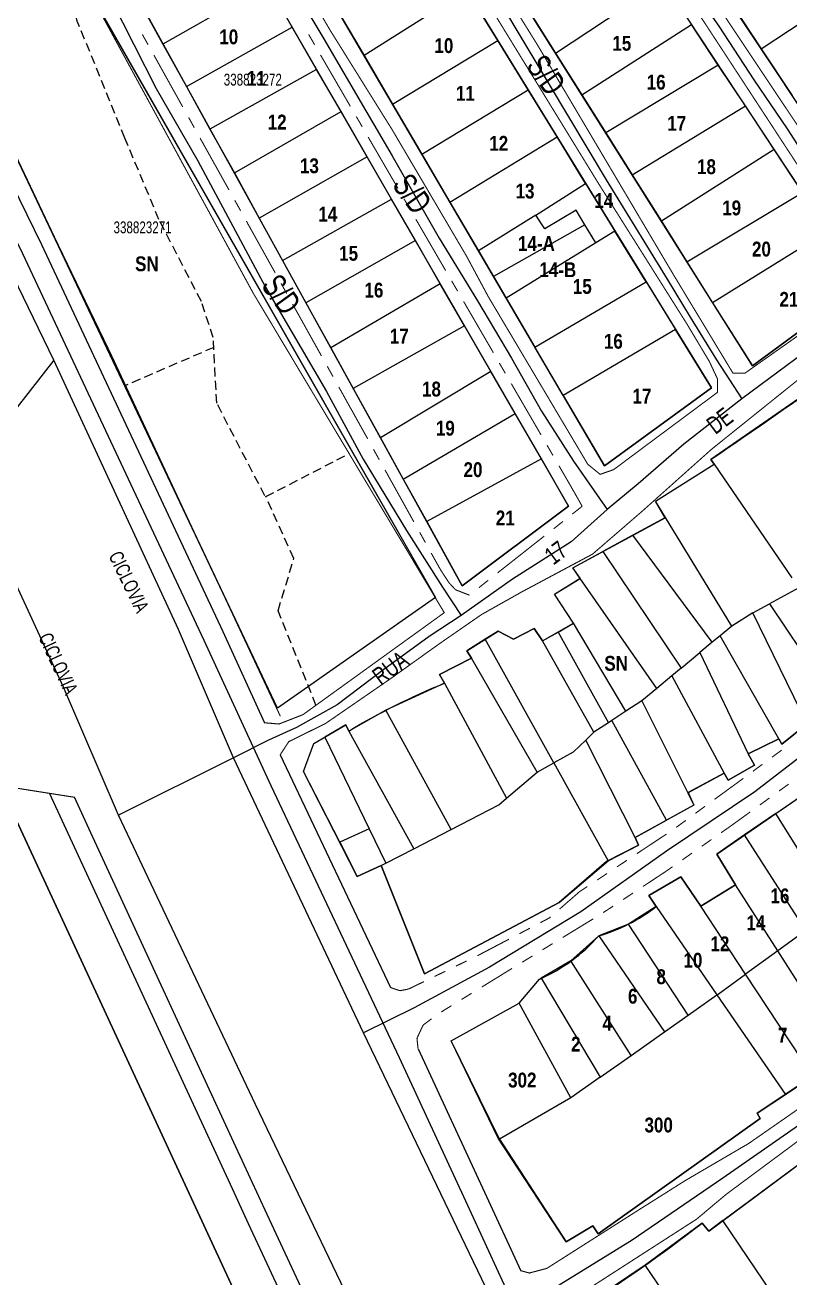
# Model space of a CAD drawing. Extents: x 204256 to 207861, y 4845615 to 4848347.
# Drawn here: x 206789.6 to 206918.4, y 4847288.9 to 4847500 of the extents above; entities that cross this region are included whole.
import ezdxf
from ezdxf.enums import TextEntityAlignment as Align

# ---------------------------------------------------------------- set-up
doc = ezdxf.new("R2010")
doc.units = 0
doc.header["$LTSCALE"] = 1.5
doc.header["$MEASUREMENT"] = 0
for name, pattern in [('PHANTOMX2', [5, 2.5, -0.5, 0.5, -0.5, 0.5, -0.5]), ('TRACO_05', [11, 7, -1, 0.5, -1, 0.5, -1]), ('TRACO_13', [8, 5, -1, 1, -1]), ('TRACO_15', [3, 2, -1]), ('TRACO_25', [8, 3, -1, 1, -1, 1, -1])]:
    doc.linetypes.add(name, pattern=pattern)
for name, color, linetype in [('CD-MALHA-LOTES', 40, 'CONTINUOUS'), ('CD_TXT_QUADRA', 7, 'CONTINUOUS'), ('HD-VALAS-DRENOS', 170, 'TRACO_05'), ('RU-QUADRAS', 210, 'CONTINUOUS'), ('SV-CAMINHO-TRILHA', 20, 'CONTINUOUS'), ('SV-EIXO-ROD-ESTR', 7, 'CONTINUOUS'), ('SV-EIXO-RUA-N-PAV', 6, 'CONTINUOUS'), ('SV-EST-MUNIC-PAV', 20, 'CONTINUOUS'), ('SV-RUA-NAO-PAV-S-GUIA-C-GUIA', 7, 'PHANTOMX2'), ('SV-RUA-PAVIM-S-GUIA-C-GUIA', 7, 'CONTINUOUS'), ('SV-TXT-MUNIC-PAV', 7, 'CONTINUOUS'), ('SV-TXT-RUA-N-PAV-S-GUIA-C-GUIA', 7, 'CONTINUOUS'), ('Th_NmrPort', 7, 'CONTINUOUS')]:
    doc.layers.add(name, color=color, linetype=linetype)
doc.styles.add('ARIAL', font='ARIAL.TTF')
doc.styles.get("Standard").update_dxf_attribs({"font": 'swisscbo.ttf'})

msp = doc.modelspace()

# ---------------------------------------------------------------- linework, layer by layer
at = {"layer": 'CD-MALHA-LOTES', "linetype": 'Continuous'}
for p, q in [((206770.9, 4847557.27), (206858.69, 4847403.51)), ((206832.12, 4847384.9), (206755.19, 4847547.08)), ((206830.46, 4847506.78), (206812.82, 4847496.76)), ((206834.6, 4847499.6), (206830.46, 4847506.78)), ((206878.92, 4847495.22), (206897.08, 4847507.26)), ((206913.58, 4847495.92), (206931.05, 4847507.55)), ((206808.55, 4847504.51), (206812.82, 4847496.76)), ((206840.19, 4847505.88), (206846.69, 4847494.82)), ((206864.03, 4847505.77), (206846.69, 4847494.82)), ((206869.21, 4847497.33), (206864.03, 4847505.77)), ((206874.27, 4847502.61), (206878.92, 4847495.22)), ((206908.54, 4847503.5), (206913.58, 4847495.92)), ((206816.78, 4847489.6), (206834.6, 4847499.6)), ((206838.7, 4847492.48), (206834.6, 4847499.6)), ((206883.34, 4847488.22), (206901.83, 4847500.06)), ((206906.34, 4847493.21), (206901.83, 4847500.06)), ((206812.82, 4847496.76), (206816.78, 4847489.6)), ((206851.5, 4847486.6), (206869.21, 4847497.33)), ((206874.3, 4847489.04), (206869.21, 4847497.33)), ((206913.58, 4847495.92), (206918.79, 4847488.1)), ((206846.69, 4847494.82), (206851.5, 4847486.6)), ((206878.92, 4847495.22), (206883.34, 4847488.22)), ((206838.7, 4847492.48), (206820.74, 4847482.42)), ((206842.81, 4847485.39), (206838.7, 4847492.48)), ((206906.34, 4847493.21), (206887.42, 4847481.8)), ((206910.91, 4847486.32), (206906.34, 4847493.21)), ((206816.78, 4847489.6), (206820.74, 4847482.42)), ((206856.4, 4847478.18), (206874.3, 4847489.04)), ((206879.19, 4847481.1), (206874.3, 4847489.04)), ((206883.34, 4847488.22), (206887.42, 4847481.8)), ((206824.85, 4847475.06), (206842.81, 4847485.39)), ((206847.19, 4847477.76), (206842.81, 4847485.39)), ((206851.5, 4847486.6), (206856.4, 4847478.18)), ((206891.83, 4847474.73), (206910.91, 4847486.32)), ((206915.75, 4847478.98), (206910.91, 4847486.32)), ((206820.74, 4847482.42), (206824.85, 4847475.06)), ((206887.42, 4847481.8), (206891.83, 4847474.73)), ((206861.15, 4847470.12), (206879.19, 4847481.1)), ((206883.99, 4847473.24), (206879.19, 4847481.1)), ((206847.19, 4847477.76), (206829.01, 4847467.45)), ((206851.29, 4847470.64), (206847.19, 4847477.76)), ((206856.4, 4847478.18), (206861.15, 4847470.12)), ((206915.75, 4847478.98), (206896.75, 4847466.91)), ((206920.53, 4847471.74), (206915.75, 4847478.98)), ((206824.85, 4847475.06), (206829.01, 4847467.45)), ((206875.6, 4847467.96), (206883.99, 4847473.24)), ((206891.83, 4847474.73), (206896.75, 4847466.91)), ((206832.96, 4847460.29), (206851.29, 4847470.64)), ((206855.33, 4847463.64), (206851.29, 4847470.64)), ((206901.05, 4847460.1), (206920.53, 4847471.74)), ((206861.15, 4847470.12), (206865.95, 4847461.9)), ((206829.01, 4847467.45), (206832.96, 4847460.29)), ((206875.6, 4847467.96), (206865.95, 4847461.9)), ((206896.75, 4847466.91), (206901.05, 4847460.1)), ((206883.84, 4847466.3), (206868.48, 4847457.59)), ((206885.7, 4847463.26), (206883.84, 4847466.3)), ((206924.83, 4847465.24), (206905.37, 4847453.17)), ((206855.33, 4847463.64), (206836.9, 4847453.15)), ((206859.52, 4847456.37), (206855.33, 4847463.64)), ((206885.7, 4847463.26), (206870.62, 4847453.94)), ((206832.96, 4847460.29), (206836.9, 4847453.15)), ((206865.95, 4847461.9), (206868.48, 4847457.59)), ((206901.05, 4847460.1), (206905.37, 4847453.17)), ((206859.52, 4847456.37), (206841.07, 4847445.59)), ((206863.6, 4847449.29), (206859.52, 4847456.37)), ((206868.48, 4847457.59), (206870.62, 4847453.94)), ((206875.44, 4847445.7), (206894.21, 4847456.68)), ((206870.62, 4847453.94), (206875.44, 4847445.7)), ((206836.9, 4847453.15), (206841.07, 4847445.59)), ((206905.37, 4847453.17), (206912.09, 4847442.56)), ((206863.6, 4847449.29), (206844.86, 4847438.73)), ((206868.04, 4847441.6), (206863.6, 4847449.29)), ((206841.07, 4847445.59), (206844.86, 4847438.73)), ((206868.04, 4847441.6), (206849.46, 4847430.41)), ((206872.12, 4847434.51), (206868.04, 4847441.6)), ((206844.86, 4847438.73), (206849.46, 4847430.41)), ((206919.87, 4847437.01), (206905.06, 4847426.76)), ((206853.28, 4847423.49), (206872.12, 4847434.51)), ((206876.57, 4847426.87), (206872.12, 4847434.51)), ((206849.46, 4847430.41), (206853.28, 4847423.49)), ((206876.57, 4847426.87), (206857.23, 4847416.32)), ((206905.06, 4847426.76), (206905.64, 4847425.99)), ((206895.74, 4847419.75), (206905.64, 4847425.99)), ((206905.64, 4847425.99), (206918.73, 4847406.86)), ((206853.28, 4847423.49), (206857.23, 4847416.32)), ((206897.42, 4847416.99), (206895.74, 4847419.75)), ((206857.23, 4847416.32), (206863.2, 4847405.52)), ((206897.42, 4847416.99), (206891.97, 4847414.02)), ((206908.6, 4847398.71), (206897.42, 4847416.99)), ((206891.97, 4847414.02), (206886.92, 4847411.27)), ((206905.33, 4847396), (206891.97, 4847414.02)), ((206881.86, 4847408.51), (206886.92, 4847411.27)), ((206886.92, 4847411.27), (206900.06, 4847391.62)), ((206883.08, 4847406.76), (206881.86, 4847408.51)), ((206878.78, 4847404.09), (206883.08, 4847406.76)), ((206895.98, 4847388.23), (206883.08, 4847406.76)), ((206858.69, 4847403.51), (206832.12, 4847384.9)), ((206881.95, 4847399.2), (206878.78, 4847404.09)), ((206919.9, 4847405.14), (206914.97, 4847402.49)), ((206912.13, 4847400.97), (206908.6, 4847398.71)), ((206912.13, 4847400.97), (206914.97, 4847402.49)), ((206920.2, 4847384.51), (206912.13, 4847400.97)), ((206914.97, 4847402.49), (206924.9, 4847387.59)), ((206879.36, 4847397.71), (206881.95, 4847399.2)), ((206890.76, 4847384.37), (206881.95, 4847399.2)), ((206869.27, 4847397.85), (206867.1, 4847396.51)), ((206871.86, 4847396.51), (206869.27, 4847397.85)), ((206875.32, 4847398.33), (206871.86, 4847396.51)), ((206876.76, 4847396.22), (206875.32, 4847398.33)), ((206876.76, 4847396.22), (206879.36, 4847397.71)), ((206879.36, 4847397.71), (206887.83, 4847382.41)), ((206906.66, 4847397.1), (206905.33, 4847396)), ((206908.6, 4847398.71), (206906.66, 4847397.1)), ((206916.54, 4847379.71), (206906.66, 4847397.1)), ((206867.1, 4847396.51), (206863.98, 4847394.58)), ((206878.63, 4847375.68), (206867.1, 4847396.51)), ((206885.37, 4847380.84), (206876.76, 4847396.22)), ((206905.33, 4847396), (206903.23, 4847394.25)), ((206864.75, 4847393.34), (206859.37, 4847390.55)), ((206863.98, 4847394.58), (206864.75, 4847393.34)), ((206875.85, 4847374.13), (206864.75, 4847393.34)), ((206900.06, 4847391.62), (206903.23, 4847394.25)), ((206903.23, 4847394.25), (206911.35, 4847377.21)), ((206859.37, 4847390.55), (206860.24, 4847389.11)), ((206900.06, 4847391.62), (206898.49, 4847390.32)), ((206860.24, 4847389.11), (206850.36, 4847384.54)), ((206860.24, 4847389.11), (206870.69, 4847369.73)), ((206898.49, 4847390.32), (206895.98, 4847388.23)), ((206898.49, 4847390.32), (206907.32, 4847373.95)), ((206895.98, 4847388.23), (206893.46, 4847386.14)), ((206850.36, 4847384.54), (206844.1, 4847381.04)), ((206861.33, 4847364.45), (206850.36, 4847384.54)), ((206890.76, 4847384.37), (206888.42, 4847382.8)), ((206893.46, 4847386.14), (206890.76, 4847384.37)), ((206893.46, 4847386.14), (206901.2, 4847370.64)), ((206843.62, 4847382.1), (206840.09, 4847380.02)), ((206844.1, 4847381.04), (206843.62, 4847382.1)), ((206887.83, 4847382.41), (206885.37, 4847380.84)), ((206888.42, 4847382.8), (206887.83, 4847382.41)), ((206897.61, 4847366.01), (206888.42, 4847382.8)), ((206917.02, 4847378.84), (206921.35, 4847382.3)), ((206838.24, 4847378.93), (206840.09, 4847380.02)), ((206840.09, 4847380.02), (206847.55, 4847364.57)), ((206844.1, 4847381.04), (206855.08, 4847361.22)), ((206885.37, 4847380.84), (206884.01, 4847379.53)), ((206836.51, 4847374.23), (206838.24, 4847378.93)), ((206884.01, 4847379.53), (206881.87, 4847377.47)), ((206892.33, 4847363.09), (206884.01, 4847379.53)), ((206911.35, 4847377.21), (206916.54, 4847379.71)), ((206916.54, 4847379.71), (206917.02, 4847378.84)), ((206875.85, 4847374.13), (206878.63, 4847375.68)), ((206881.87, 4847377.47), (206878.63, 4847375.68)), ((206878.63, 4847375.68), (206887.77, 4847359.18)), ((206912.41, 4847375.29), (206911.35, 4847377.21)), ((206842.58, 4847362.35), (206836.51, 4847374.23)), ((206870.69, 4847369.73), (206875.85, 4847374.13)), ((206901.2, 4847370.64), (206907.32, 4847373.95)), ((206907.32, 4847373.95), (206907.99, 4847372.79)), ((206907.99, 4847372.79), (206912.41, 4847375.29)), ((206869.36, 4847368.6), (206870.69, 4847369.73)), ((206901.2, 4847370.64), (206902.23, 4847368.57)), ((206916.01, 4847367.15), (206920.68, 4847370.37)), ((206861.33, 4847364.45), (206869.36, 4847368.6)), ((206902.23, 4847368.57), (206897.61, 4847366.01)), ((206892.33, 4847363.09), (206897.61, 4847366.01)), ((206916.01, 4847367.15), (206910.76, 4847363.54)), ((206926.05, 4847351.04), (206916.01, 4847367.15)), ((206847.55, 4847364.57), (206842.58, 4847362.35)), ((206847.55, 4847364.57), (206850.35, 4847358.78)), ((206855.08, 4847361.22), (206861.33, 4847364.45)), ((206892.91, 4847361.84), (206892.33, 4847363.09)), ((206910.76, 4847363.54), (206906.08, 4847360.32)), ((206921.09, 4847347.45), (206910.76, 4847363.54)), ((206842.58, 4847362.35), (206845.54, 4847356.55)), ((206850.35, 4847358.78), (206855.08, 4847361.22)), ((206887.77, 4847359.18), (206892.91, 4847361.84)), ((206849.58, 4847358.38), (206850.35, 4847358.78)), ((206879.55, 4847352.14), (206887.77, 4847359.18)), ((206906.08, 4847360.32), (206909.23, 4847355.15)), ((206845.54, 4847356.55), (206849.58, 4847358.38)), ((206849.58, 4847358.38), (206856.88, 4847340.14)), ((206900.02, 4847356.5), (206894.63, 4847353.36)), ((206903.39, 4847351.56), (206900.02, 4847356.5)), ((206909.23, 4847355.15), (206903.39, 4847351.56)), ((206916.35, 4847344.01), (206909.23, 4847355.15)), ((206894.63, 4847353.36), (206895.87, 4847351.47)), ((206856.88, 4847340.14), (206879.55, 4847352.14)), ((206895.87, 4847351.47), (206891.19, 4847348.51)), ((206895.87, 4847351.47), (206906.11, 4847336.6)), ((206910.94, 4847340.09), (206903.39, 4847351.56)), ((206891.19, 4847348.51), (206886.22, 4847346.56)), ((206901.26, 4847333.2), (206891.19, 4847348.51)), ((206886.22, 4847346.56), (206881.52, 4847342.32)), ((206886.22, 4847346.56), (206897.28, 4847330.39)), ((206921.09, 4847347.45), (206916.35, 4847344.01)), ((206916.35, 4847344.01), (206910.94, 4847340.09)), ((206926.44, 4847328.2), (206916.35, 4847344.01)), ((206881.52, 4847342.32), (206876.52, 4847339.42)), ((206891.65, 4847326.41), (206881.52, 4847342.32)), ((206906.31, 4847336.74), (206910.94, 4847340.09)), ((206922.24, 4847322.91), (206910.94, 4847340.09)), ((206872.79, 4847335.23), (206876.23, 4847339.26)), ((206876.23, 4847339.26), (206876.52, 4847339.42)), ((206876.52, 4847339.42), (206886.44, 4847322.75)), ((206901.26, 4847333.2), (206906.11, 4847336.6)), ((206906.11, 4847336.6), (206906.31, 4847336.74)), ((206906.11, 4847336.6), (206917.64, 4847319.84)), ((206861.38, 4847328.89), (206872.79, 4847335.23)), ((206881.52, 4847319.27), (206872.79, 4847335.23)), ((206897.28, 4847330.39), (206901.26, 4847333.2)), ((206891.65, 4847326.41), (206897.28, 4847330.39)), ((206869.47, 4847312.33), (206861.38, 4847328.89)), ((206886.44, 4847322.75), (206891.65, 4847326.41)), ((206917.64, 4847319.84), (206922.24, 4847322.91)), ((206886.44, 4847322.75), (206881.52, 4847319.27)), ((206881.52, 4847319.27), (206869.47, 4847312.33)), ((206912.86, 4847316.66), (206917.64, 4847319.84)), ((206913.39, 4847315.78), (206912.86, 4847316.66)), ((206886.09, 4847296.34), (206913.39, 4847315.78)), ((206869.47, 4847312.33), (206880.7, 4847295)), ((206907.11, 4847298.59), (206922.68, 4847310.16)), ((206880.7, 4847295), (206885.19, 4847297.69)), ((206885.19, 4847297.69), (206886.09, 4847296.34)), ((206917.03, 4847283.95), (206907.11, 4847298.59)), ((206905.37, 4847274.48), (206894.02, 4847291.06))]:
    msp.add_line(p, q, dxfattribs=at)
at = {"layer": 'CD-MALHA-LOTES'}
msp.add_lwpolyline([(206919.83, 4847081.46), (206776.95, 4847390.13), (206756.72, 4847431.73), (206747.34, 4847452.1), (206724.99, 4847499.17), (206700.49, 4847552.48)], dxfattribs=at)
at = {"layer": 'CD-MALHA-LOTES', "linetype": 'Continuous'}
for points in [[(206883.99, 4847473.24), (206888.94, 4847465.24)], [(206883.84, 4847466.3), (206882.38, 4847468.77), (206877.12, 4847465.62), (206875.6, 4847467.96)], [(206888.94, 4847465.24), (206885.7, 4847463.26)], [(206894.21, 4847456.68), (206888.94, 4847465.24)], [(206912.09, 4847442.56), (206930.74, 4847456.28), (206924.83, 4847465.24)], [(206894.21, 4847456.68), (206899.14, 4847448.67)], [(206899.14, 4847448.67), (206880.19, 4847437.58)], [(206887.15, 4847425.69), (206905.18, 4847438.84), (206899.14, 4847448.67)], [(206880.19, 4847437.58), (206875.44, 4847445.7)], [(206880.19, 4847437.58), (206887.15, 4847425.69)], [(206863.2, 4847405.52), (206881.11, 4847418.92), (206876.57, 4847426.87)], [(206907.11, 4847298.59), (206904.73, 4847296.82), (206903.61, 4847298.16), (206894.02, 4847291.06)], [(206894.02, 4847291.06), (206882.83, 4847283.56), (206887.44, 4847274.8), (206883.96, 4847272.11), (206890.02, 4847262.35)]]:
    msp.add_lwpolyline(points, dxfattribs=at)
at = {"layer": 'HD-VALAS-DRENOS', "const_width": 0.18}
msp.add_lwpolyline([(206763.25, 4847530.14), (206778.47, 4847497.6), (206804.06, 4847444.53), (206832.59, 4847383.53)], dxfattribs=at)
at = {"layer": 'RU-QUADRAS', "color": 6, "linetype": 'Continuous'}
msp.add_lwpolyline([(206052.37, 4847442.54), (206129.62, 4847492.8), (206147.88, 4847503.37), (206168.42, 4847512.91), (206171.78, 4847513.54), (206193.99, 4847521.84), (206213.91, 4847527.65), (206214.83, 4847529.39), (206245.12, 4847536.24), (206262.34, 4847539.14), (206265.46, 4847540.8), (206301.35, 4847546.81), (206443.02, 4847573), (206510.64, 4847589.22), (206550.07, 4847605.81), (206652.06, 4847657.72), (206724.99, 4847499.17), (206756.72, 4847431.73), (206776.95, 4847390.13), (206919.83, 4847081.46), (206986.84, 4846938.37)], dxfattribs=at)
for points in [[(206836.43, 4847611.86), (206850.68, 4847622.51), (206954.04, 4847474.67), (206936.25, 4847461.86)], [(206815.1, 4847596.56), (206831.35, 4847606.79), (206930.74, 4847456.28), (206912.09, 4847442.56)], [(206795.31, 4847582.6), (206810.54, 4847592.75), (206905.18, 4847438.84), (206887.15, 4847425.69)], [(206775.5, 4847564.36), (206790.7, 4847575.75), (206881.11, 4847418.92), (206863.2, 4847405.52)], [(206755.19, 4847547.08), (206770.9, 4847557.27), (206858.69, 4847403.51), (206832.12, 4847384.9)]]:
    msp.add_lwpolyline(points, close=True, dxfattribs=at)
for points in [[(206921.35, 4847382.3), (206917.02, 4847378.84), (206916.54, 4847379.71), (206911.35, 4847377.21), (206912.41, 4847375.29), (206907.99, 4847372.79), (206907.32, 4847373.95), (206901.27, 4847370.68), (206902.23, 4847368.57), (206892.33, 4847363.09), (206892.91, 4847361.84), (206887.53, 4847359.06), (206879.55, 4847352.14), (206856.88, 4847340.14), (206849.58, 4847358.38), (206845.54, 4847356.55), (206836.51, 4847374.23), (206838.24, 4847378.93), (206843.62, 4847382.1), (206844.1, 4847381.04, -0.039166), (206860.24, 4847389.11), (206859.37, 4847390.55), (206864.75, 4847393.34), (206863.98, 4847394.58), (206869.27, 4847397.85), (206871.86, 4847396.51), (206875.32, 4847398.33), (206876.76, 4847396.22), (206881.95, 4847399.2), (206878.78, 4847404.09), (206883.1, 4847406.78), (206881.86, 4847408.51), (206897.38, 4847416.97), (206895.74, 4847419.75), (206905.64, 4847425.99), (206905.06, 4847426.76, 0.010422), (206947.96, 4847457.34)], [(206882.83, 4847283.56, 0.023117), (206903.61, 4847298.16), (206904.73, 4847296.82), (206932.7, 4847317.6), (206931.46, 4847319.62, 0.03653), (206955.44, 4847334.64, -0.043511), (206974.92, 4847349.87), (206976.98, 4847347.56), (206982.66, 4847351.31), (206980.61, 4847353.72), (207000.94, 4847367.63), (207017.26, 4847379.39)], [(206926.41, 4847325.68), (206912.86, 4847316.66), (206913.39, 4847315.78), (206886.09, 4847296.34), (206885.19, 4847297.69), (206880.7, 4847295), (206869.24, 4847312.5), (206861.38, 4847328.89), (206872.79, 4847335.23), (206876.23, 4847339.26, 0.108038), (206886.2, 4847346.55, 0.095129), (206895.87, 4847351.47), (206894.63, 4847353.36), (206900.02, 4847356.5), (206903.39, 4847351.56), (206909.23, 4847355.15), (206906.08, 4847360.32), (206929.22, 4847376.25)]]:
    msp.add_lwpolyline(points, format="xyb", dxfattribs=at)
at = {"layer": 'SV-CAMINHO-TRILHA', "linetype": 'TRACO_15', "ltscale": 0.5}
for points in [[(206829.98, 4847420.66), (206821.87, 4847436.29), (206821.29, 4847447.31), (206819.29, 4847453.4), (206812.15, 4847467.18), (206806.42, 4847480.89), (206798.39, 4847500.62), (206795.87, 4847510.92), (206788.3, 4847520.73), (206770.68, 4847537.67)], [(206821.37, 4847445.65), (206806.53, 4847439.26)], [(206838.59, 4847385.38), (206832.2, 4847401.29), (206834.86, 4847410.11), (206830.13, 4847420.52), (206844.17, 4847427.78)]]:
    msp.add_lwpolyline(points, dxfattribs=at)
at = {"layer": 'SV-EIXO-ROD-ESTR'}
for points in [[(206955.45, 4847044.14), (206912.57, 4847135), (206892.56, 4847179.7), (206871.46, 4847226.83), (206850.59, 4847271.91), (206828.41, 4847318.14), (206805.33, 4847366.9), (206796.05, 4847388.46), (206779.48, 4847424.37), (206734.88, 4847516.85), (206724.7, 4847538.42), (206722.11, 4847543.93), (206717.1, 4847554.54), (206692.21, 4847608.24), (206663.82, 4847672.27), (206641.88, 4847723.83), (206636.48, 4847735.08), (206604.72, 4847798.86), (206580.23, 4847859.71), (206570.53, 4847881.86), (206554.61, 4847918.99), (206536.79, 4847960.23)], [(206955.45, 4847094.82), (206931.93, 4847144.66), (206911.92, 4847189.36), (206890.82, 4847236.49), (206869.95, 4847281.57), (206846.57, 4847330.22), (206824.69, 4847376.56), (206815.41, 4847398.12), (206794.45, 4847443.53), (206754.24, 4847526.51), (206744.06, 4847548.09), (206741.47, 4847553.59), (206736.46, 4847564.2), (206711.57, 4847617.91), (206683.18, 4847681.93), (206661.24, 4847733.49), (206655.84, 4847744.75), (206624.08, 4847808.52), (206596.44, 4847866.23), (206583.99, 4847891.27), (206566.19, 4847926.22), (206550.12, 4847960.23)], [(206794.45, 4847443.53), (206779.48, 4847424.37)], [(206824.69, 4847376.56), (206805.33, 4847366.9)]]:
    msp.add_lwpolyline(points, dxfattribs=at)
at = {"layer": 'SV-EIXO-RUA-N-PAV'}
for points in [[(206830.95, 4847612.72), (206834.05, 4847609.02), (206838.73, 4847601.69), (206842.81, 4847595.34), (206847.73, 4847588.2), (206851.81, 4847582.15), (206856.34, 4847575.35), (206860.95, 4847568.28), (206866.39, 4847559.82), (206869.79, 4847554.68), (206873.99, 4847548.07), (206879.28, 4847540.36), (206885.7, 4847530.8), (206891.07, 4847523.01), (206895.45, 4847516.36), (206900.63, 4847508.09), (206906.45, 4847499.77), (206912.34, 4847490.74), (206917.94, 4847482.5), (206921.94, 4847476.27), (206926.63, 4847468.94), (206929.92, 4847463.8), (206933.69, 4847458.36), (206936.25, 4847455.18)], [(206809.8, 4847596.75), (206813.02, 4847593.34), (206817.57, 4847586.04), (206822.87, 4847577.8), (206826.1, 4847572.16), (206829.88, 4847566.57), (206836.14, 4847556.53), (206846.84, 4847539.9), (206854.8, 4847527.3), (206861.48, 4847516.64), (206868.3, 4847505.94), (206874.75, 4847495.09), (206887.44, 4847473.87), (206897.72, 4847457.15), (206901.6, 4847450.75), (206906.06, 4847443.55), (206910.3, 4847436.97)], [(206790.71, 4847582.13), (206793.48, 4847577.73), (206799.02, 4847568.16), (206805.43, 4847557.22), (206811.35, 4847546.84), (206816.76, 4847538.41), (206824.3, 4847524.45), (206829.71, 4847514.7), (206839.59, 4847498.22), (206847.01, 4847485.51), (206851.41, 4847477.9), (206859.34, 4847464.06), (206865.76, 4847453.5), (206871.54, 4847443.87), (206876.57, 4847434.94), (206881.98, 4847426.51), (206887.64, 4847418.36)], [(206768.28, 4847566.92), (206773.23, 4847558.22), (206780.03, 4847545.69), (206786.6, 4847534.24), (206792.2, 4847524.4), (206798.05, 4847513.78), (206804.14, 4847504.11), (206811.65, 4847489.26), (206818.69, 4847477.09), (206830.09, 4847455.79), (206840.35, 4847438.25), (206846.55, 4847426.85), (206853.83, 4847414.8), (206859.92, 4847405.26), (206863.01, 4847400.49)], [(206955.46, 4847466.78), (206948.19, 4847462.63), (206940.84, 4847458.08), (206936.25, 4847455.18), (206922.45, 4847445.99), (206910.3, 4847436.97), (206900.55, 4847429.35), (206892.84, 4847422.7), (206887.64, 4847418.36), (206881.58, 4847412.92), (206871.66, 4847406.61), (206863.01, 4847400.49), (206857.64, 4847396.95), (206850.02, 4847391.43), (206842.13, 4847385.47), (206835.3, 4847381.62), (206830.57, 4847379.52), (206824.69, 4847376.56)], [(206955.46, 4847402.99), (206943, 4847394.27), (206928.35, 4847383.04), (206912.48, 4847370.83), (206897.59, 4847360.82), (206883.18, 4847350.57), (206867.8, 4847341.29), (206855.11, 4847334.45), (206846.57, 4847330.22)], [(206955.45, 4847341.36), (206945.7, 4847335.05), (206934.7, 4847326.31), (206923.71, 4847317.28), (206907.08, 4847305.72), (206891.85, 4847295.29), (206877.19, 4847286.27), (206869.95, 4847281.57)]]:
    msp.add_lwpolyline(points, dxfattribs=at)
at = {"layer": 'SV-EST-MUNIC-PAV'}
for points in [[(206760.22, 4847528.73), (206792.35, 4847463.01), (206822.89, 4847397.83), (206829.9, 4847382.44)], [(206757.04, 4847527.25), (206789.19, 4847461.49), (206819.72, 4847396.36), (206831, 4847371.87), (206852.6, 4847326.07), (206863.78, 4847301.93), (206874.12, 4847279.45), (206895.55, 4847234.35), (206913.72, 4847195.21), (206927.66, 4847163.74), (206932.81, 4847151.58), (206937.26, 4847143.05), (206955.45, 4847103.85)], [(206832.55, 4847377.03), (206851.15, 4847337.83)], [(206793.73, 4847370.55), (206824.46, 4847303.99), (206827.17, 4847298.12), (206872.4, 4847201.07), (206879.46, 4847185.59), (206878.81, 4847182.67), (206886.74, 4847165.74), (206894.34, 4847149.98), (206897.73, 4847142.94), (206900.04, 4847142.17), (206937.04, 4847062.05), (206955.45, 4847022.41)], [(206955.45, 4847030.46), (206940.22, 4847063.52), (206902.58, 4847145.02), (206900.24, 4847145.79), (206889.91, 4847167.24), (206882.35, 4847182.65), (206883.13, 4847185.97), (206875.58, 4847202.54), (206830.35, 4847299.6), (206824.73, 4847311.76), (206800.67, 4847363.88), (206797.92, 4847369.89)], [(206855.78, 4847327.54), (206866.96, 4847303.4), (206873.1, 4847290.15)]]:
    msp.add_lwpolyline(points, dxfattribs=at)
at = {"layer": 'SV-RUA-NAO-PAV-S-GUIA-C-GUIA', "linetype": 'TRACO_13', "const_width": 0.18, "flags": 128}
for points in [[(206812.87, 4847595.81), (206813.68, 4847594.3), (206850.22, 4847537.96), (206875.82, 4847496.71), (206893.76, 4847466.4), (206898.77, 4847457.93), (206908.82, 4847441.3), (206910.84, 4847441.33), (206931.03, 4847455.59), (206931.85, 4847457.21), (206931.15, 4847458.85), (206903.75, 4847500.77), (206893.94, 4847515.29), (206875.68, 4847542.29), (206850.89, 4847580.58), (206833.17, 4847608.01), (206831.89, 4847609.43), (206830.99, 4847609.85)], [(206834.39, 4847611.17), (206835.92, 4847608.46), (206863.56, 4847567.46), (206887.2, 4847531.74), (206893.96, 4847521.6), (206922.57, 4847478.72), (206932.62, 4847462.81), (206933.8, 4847460.97), (206935.47, 4847460.07)], [(206811.03, 4847593.75), (206812.2, 4847592.78), (206813.51, 4847590.49), (206827.87, 4847567.31), (206846.3, 4847537.42), (206865.38, 4847507.15), (206886.16, 4847473.27), (206893.74, 4847461.23), (206901.08, 4847449.57), (206904.84, 4847443.27), (206906.2, 4847440.36), (206906.2, 4847438.09), (206893.62, 4847428.73), (206888.71, 4847425.07), (206886.44, 4847424.28), (206884.36, 4847425.97), (206867.58, 4847454.25)], [(206867.58, 4847454.25), (206863.92, 4847461.07), (206851.46, 4847482.25), (206840.95, 4847499.11), (206831.17, 4847515.88), (206815.85, 4847543.61), (206794.41, 4847580.23), (206793.91, 4847581.8)]]:
    msp.add_lwpolyline(points, dxfattribs=at)
at = {"layer": 'SV-RUA-NAO-PAV-S-GUIA-C-GUIA', "linetype": 'TRACO_25', "const_width": 0.18, "flags": 128}
for points in [[(206829.9, 4847382.44), (206832.36, 4847382.23), (206836.39, 4847383.8), (206860.19, 4847400.98), (206828.02, 4847454.79), (206799.54, 4847507.11), (206769.15, 4847559.8)], [(206832.55, 4847377.03), (206834.02, 4847379.27), (206840.19, 4847382.31), (206851.27, 4847389.95), (206859.23, 4847395.65), (206866.49, 4847400.68), (206873.3, 4847404.51), (206885.16, 4847410.84), (206893.58, 4847418.12), (206905.15, 4847428.46), (206923.96, 4847443.57), (206933.62, 4847450.04), (206948.67, 4847459.72), (206955.46, 4847464.16)], [(206873.1, 4847290.15), (206874.52, 4847289.76), (206877.46, 4847290.54), (206893.16, 4847300.53), (206897.13, 4847303.03), (206900.67, 4847305.27), (206911.47, 4847311.59), (206919.74, 4847317.34), (206928.39, 4847325.15), (206939.4, 4847332.94), (206947.16, 4847339.09), (206955.45, 4847345.12)], [(206877.31, 4847280.9), (206878.92, 4847283.25), (206881.7, 4847285.32), (206893.22, 4847292.74), (206902.68, 4847298.83), (206907.66, 4847303.01), (206925.69, 4847316.39), (206942.98, 4847329.53), (206955.45, 4847338.07)]]:
    msp.add_lwpolyline(points, dxfattribs=at)
at = {"layer": 'SV-RUA-NAO-PAV-S-GUIA-C-GUIA', "const_width": 0.18}
for points in [[(206810.31, 4847496.64), (206809.34, 4847498.39)], [(206837.35, 4847498.38), (206838.35, 4847496.65)], [(206816.15, 4847486.16), (206811.29, 4847494.9)], [(206839.35, 4847494.92), (206844.37, 4847486.27)], [(206818.1, 4847482.67), (206817.13, 4847484.41)], [(206845.38, 4847484.54), (206846.38, 4847482.81)], [(206847.38, 4847481.08), (206852.4, 4847472.43)], [(206823.94, 4847472.18), (206819.07, 4847480.92)], [(206853.4, 4847470.7), (206854.41, 4847468.97)], [(206825.89, 4847468.69), (206824.91, 4847470.44)], [(206831.73, 4847458.2), (206826.86, 4847466.94)], [(206855.41, 4847467.24), (206860.43, 4847458.59)], [(206833.67, 4847454.71), (206832.7, 4847456.46)], [(206861.43, 4847456.86), (206862.44, 4847455.14)], [(206839.51, 4847444.23), (206834.65, 4847452.96)], [(206863.44, 4847453.41), (206868.46, 4847444.76)], [(206841.46, 4847440.73), (206840.49, 4847442.48)], [(206869.46, 4847443.03), (206870.47, 4847441.3)], [(206847.3, 4847430.25), (206842.43, 4847438.99)], [(206871.47, 4847439.57), (206876.49, 4847430.92)], [(206849.24, 4847426.75), (206848.27, 4847428.5)], [(206877.49, 4847429.19), (206878.5, 4847427.46)], [(206855.07, 4847416.27), (206850.22, 4847425.01)], [(206879.5, 4847425.73), (206881.01, 4847423.13)], [(206881.01, 4847423.13), (206881.41, 4847422.43)], [(206881.41, 4847422.43), (206882.99, 4847419.66)], [(206883.41, 4847418.9), (206881.74, 4847417.58)], [(206882.99, 4847419.66), (206883.41, 4847418.9)], [(206880.17, 4847416.34), (206878.6, 4847415.1)], [(206857.02, 4847412.77), (206856.05, 4847414.52)], [(206877.02, 4847413.87), (206869.17, 4847407.68)], [(206859.51, 4847408.29), (206857.99, 4847411.02)], [(206859.98, 4847407.56), (206859.51, 4847408.29)], [(206859.51, 4847408.29), (206859.51, 4847408.29)], [(206860.99, 4847406.02), (206859.98, 4847407.56)], [(206861.1, 4847405.9), (206860.99, 4847406.02)], [(206862.1, 4847404.83), (206861.1, 4847405.9)], [(206867.6, 4847406.44), (206866.03, 4847405.2)], [(206862.6, 4847404.64), (206862.1, 4847404.83)], [(206864.42, 4847403.93), (206862.6, 4847404.64)], [(206864.46, 4847403.96), (206864.42, 4847403.93)], [(206915.39, 4847376.64), (206917, 4847377.83)], [(206912.17, 4847374.27), (206913.78, 4847375.45)], [(206905.71, 4847369.54), (206910.56, 4847373.08)], [(206916.57, 4847370.94), (206918.19, 4847372.11)], [(206913.33, 4847368.59), (206914.95, 4847369.77)], [(206902.48, 4847367.18), (206904.1, 4847368.36)], [(206907.85, 4847364.63), (206911.71, 4847367.42)], [(206899.25, 4847364.82), (206900.87, 4847366)], [(206893.36, 4847360.88), (206897.61, 4847363.69)], [(206906.83, 4847363.93), (206907.65, 4847364.5)], [(206907.65, 4847364.5), (206907.85, 4847364.63)], [(206892.61, 4847360.38), (206893.36, 4847360.88)], [(206903.55, 4847361.63), (206905.19, 4847362.78)], [(206889.27, 4847358.17), (206890.94, 4847359.27)], [(206900.28, 4847359.34), (206901.91, 4847360.49)], [(206885.94, 4847355.95), (206887.61, 4847357.06)], [(206893.65, 4847354.86), (206896.99, 4847357.06)], [(206896.99, 4847357.06), (206897.34, 4847357.29)], [(206897.34, 4847357.29), (206898.64, 4847358.2)], [(206882.93, 4847353.96), (206884.27, 4847354.85)], [(206879.62, 4847351.07), (206882.64, 4847353.7)], [(206882.64, 4847353.7), (206882.93, 4847353.96)], [(206890.31, 4847352.66), (206891.98, 4847353.76)], [(206886.97, 4847350.47), (206888.64, 4847351.56)], [(206876.38, 4847348.77), (206877.27, 4847349.24)], [(206877.27, 4847349.24), (206877.91, 4847349.58)], [(206877.91, 4847349.58), (206878.11, 4847349.76)], [(206880.15, 4847346.28), (206885.27, 4847349.41)], [(206872.84, 4847346.91), (206874.61, 4847347.84)], [(206865.91, 4847343.27), (206871.07, 4847345.98)], [(206876.73, 4847344.2), (206878.44, 4847345.24)], [(206862.16, 4847341.45), (206863.96, 4847342.32)], [(206865.76, 4847343.2), (206865.91, 4847343.27)], [(206873.32, 4847342.11), (206875.03, 4847343.16)], [(206858.56, 4847339.71), (206860.36, 4847340.58)], [(206866.5, 4847337.92), (206871.61, 4847341.07)], [(206851.15, 4847337.83), (206852.1, 4847337.52)], [(206854.05, 4847337.56), (206854.15, 4847337.58)], [(206854.15, 4847337.58), (206856.76, 4847338.84)], [(206852.1, 4847337.52), (206852.72, 4847337.31)], [(206852.72, 4847337.31), (206854.05, 4847337.56)], [(206863.1, 4847335.83), (206864.8, 4847336.88)], [(206859.69, 4847333.74), (206861.39, 4847334.78)], [(206855.59, 4847329.3), (206856.54, 4847331.32)], [(206856.54, 4847331.32), (206856.63, 4847331.52)], [(206856.63, 4847331.52), (206858.05, 4847332.59)], [(206855.67, 4847328.53), (206855.59, 4847329.3)], [(206855.78, 4847327.54), (206855.67, 4847328.53)]]:
    msp.add_lwpolyline(points, dxfattribs=at)
at = {"layer": 'SV-RUA-PAVIM-S-GUIA-C-GUIA', "linetype": 'Continuous', "const_width": 0.18, "flags": 128}
msp.add_lwpolyline([(206578.81, 4847372.75), (206662.27, 4847373.47), (206731.98, 4847374.47), (206763.92, 4847374.95), (206775.92, 4847374.56), (206784.57, 4847371.99), (206797.92, 4847369.89)], dxfattribs=at)

# ---------------------------------------------------------------- texts
at = {"layer": 'CD_TXT_QUADRA', "linetype": 'Continuous', "style": 'ARIAL', "width": 0.7}
for s, p in [('338823272', (206827.95, 4847490.76)), ('338823271', (206809.39, 4847465.88))]:
    msp.add_text(s, height=2, dxfattribs=at).set_placement(p, align=Align.MIDDLE)
at = {"layer": 'SV-TXT-MUNIC-PAV', "style": 'ARIAL', "width": 0.7}
for rotation, p in [(296, (206803.6, 4847410.57)), (295, (206791.79, 4847396.86))]:
    msp.add_text('CICLOVIA', height=2.4, rotation=rotation, dxfattribs=at).set_placement(p)
at = {"layer": 'SV-TXT-RUA-N-PAV-S-GUIA-C-GUIA', "style": 'ARIAL', "width": 0.7}
for s, height, rotation, p in [('S/D', 4, 306, (206873.83, 4847493.01)), ('S/D', 4, 306, (206851.28, 4847473.01)), ('S/D', 4, 306, (206829.24, 4847456.05)), ('DE', 3, 37, (206905.85, 4847430.89)), ('17', 3, 37, (206878.56, 4847408.9)), ('RUA', 3, 37, (206849.55, 4847388.61))]:
    msp.add_text(s, height=height, rotation=rotation, dxfattribs=at).set_placement(p)
at = {"layer": 'Th_NmrPort', "color": 1}
for s, p in [('10', (206822.31, 4847497.96)), ('15', (206888.5, 4847496.88)), ('10', (206858.53, 4847496.49)), ('11', (206826.97, 4847490.98)), ('11', (206862.15, 4847488.46)), ('16', (206894.28, 4847490.33)), ('12', (206830.46, 4847483.61)), ('17', (206897.75, 4847483.4)), ('12', (206867.77, 4847480.03)), ('13', (206835.89, 4847476.25)), ('18', (206902.76, 4847476.09)), ('13', (206872.2, 4847471.99)), ('14', (206885.46, 4847470.39)), ('14', (206838.99, 4847468.1)), ('19', (206907, 4847469.15)), ('14-A', (206872.6, 4847463.16)), ('15', (206842.49, 4847461.51)), ('20', (206912.01, 4847462.22)), ('SN', (206808.13, 4847459.74)), ('14-B', (206876.21, 4847458.74)), ('16', (206846.75, 4847455.31)), ('15', (206881.84, 4847455.93)), ('21', (206916.63, 4847453.75)), ('17', (206851.02, 4847447.56)), ('16', (206887.07, 4847446.69)), ('18', (206856.45, 4847438.64)), ('17', (206891.89, 4847437.46)), ('19', (206858.78, 4847432.05)), ('20', (206863.44, 4847425.07)), ('21', (206868.87, 4847416.93)), ('SN', (206887.15, 4847392.45)), ('16', (206915.12, 4847353.28)), ('14', (206911.08, 4847348.74)), ('12', (206905.02, 4847345.21)), ('10', (206900.47, 4847342.44)), ('8', (206895.93, 4847339.66)), ('6', (206891.13, 4847336.38)), ('4', (206886.84, 4847331.84)), ('2', (206881.54, 4847328.31)), ('7', (206916.38, 4847329.82)), ('302', (206870.94, 4847322.26)), ('300', (206893.91, 4847314.69))]:
    msp.add_text(s, height=2.5, dxfattribs=at).set_placement(p, align=Align.MIDDLE_LEFT)

doc.saveas('drawing.dxf')
